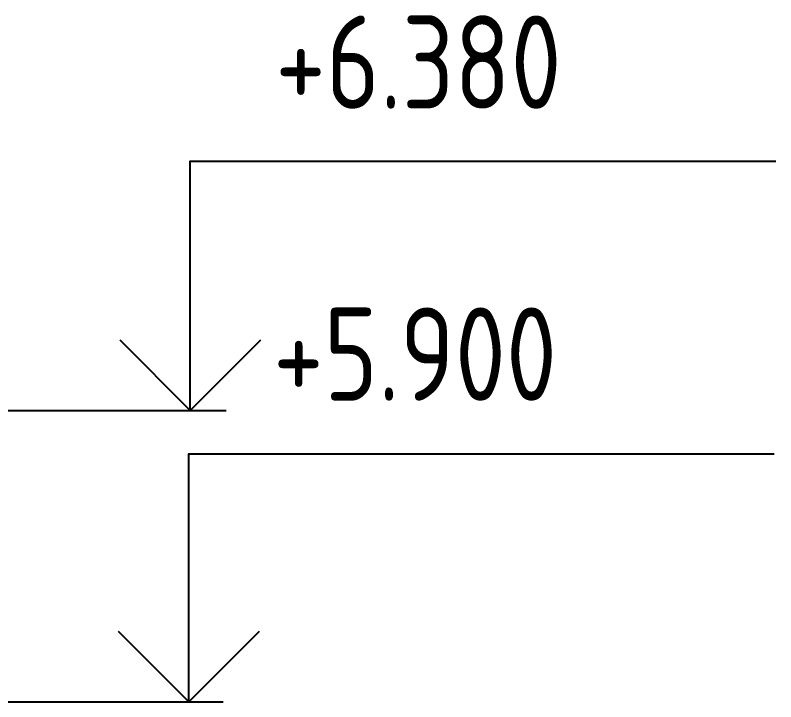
# Model space of a CAD drawing. Header units: metres. Extents: x 20 to 415, y 5 to 292.
# Drawn here: x 279.22 to 288.71, y 190.22 to 198.78 of the extents above; entities that cross this region are included whole.
import ezdxf

# ---------------------------------------------------------------- set-up
doc = ezdxf.new("R2010")
doc.units = ezdxf.units.M
doc.layers.add('ОБОЗНАЧЕНИЯ', color=7, linetype='Continuous')
doc.styles.add('GOST', font='isocpeur.ttf')

msp = doc.modelspace()

# ---------------------------------------------------------------- linework, layer by layer
at = {"layer": 'ОБОЗНАЧЕНИЯ'}
for points in [[(281.403, 193.855), (281.403, 196.9631), (288.7051, 196.9631)], [(280.523, 194.735), (281.403, 193.855), (282.283, 194.735)], [(271.7417, 193.855), (281.8523, 193.855)], [(281.3842, 190.2226), (281.3842, 193.312), (288.6864, 193.312)], [(280.5043, 191.1026), (281.3842, 190.2226), (282.2643, 191.1026)], [(268.4838, 190.2226), (281.8149, 190.2226)]]:
    msp.add_lwpolyline(points, dxfattribs=at)

# ---------------------------------------------------------------- texts
at = {"layer": 'ОБОЗНАЧЕНИЯ', "style": 'GOST', "width": 0.8}
for s, p in [('+6.380', (282.4621, 197.6169)), ('+5.900', (282.4351, 193.977))]:
    msp.add_text(s, height=1.16149, dxfattribs=at).set_placement(p)

doc.saveas('drawing.dxf')
